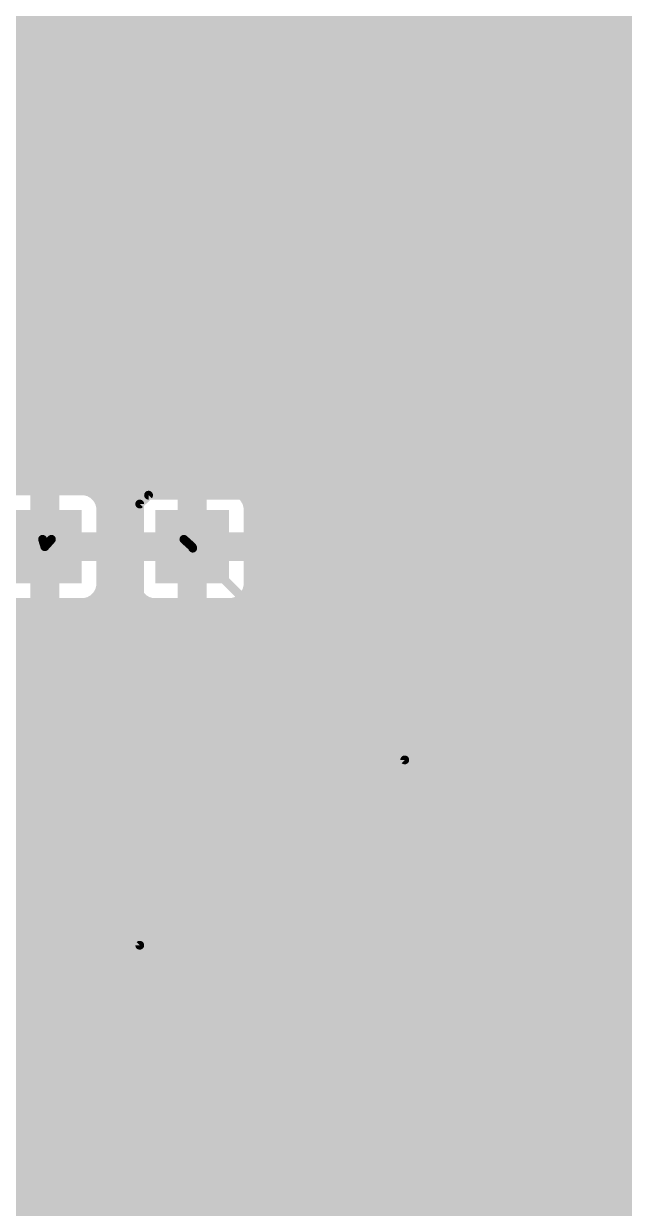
# Model space of a CAD drawing. Extents: x -50 to 50, y 0 to 88.
# Drawn here: x -11.76 to -1.39, y 29.59 to 50.05 of the extents above; entities that cross this region are included whole.
import ezdxf

# ---------------------------------------------------------------- set-up
doc = ezdxf.new("R2010")
doc.units = 0
for name, color, linetype in [('1', 12, 'CONTINUOUS'), ('16', 132, 'CONTINUOUS'), ('17', 110, 'CONTINUOUS'), ('21', 253, 'CONTINUOUS')]:
    doc.layers.add(name, color=color, linetype=linetype)

# ---------------------------------------------------------------- blocks, each defined once
blk = doc.blocks.new('SQUAREP')
blk.add_solid([(-0.5, -0.5), (0.5, -0.5), (-0.5, 0.5), (0.5, 0.5)])

msp = doc.modelspace()

# ---------------------------------------------------------------- linework, layer by layer
at = {"layer": '1'}
for points, const_width in [([(-11.43, 56.8452), (-11.43, 41.148)], 0.1524), ([(-16.3776, 50), (10.0666, 50)], 0.5), ([(-16.3776, 49.5), (10.0666, 49.5)], 0.5), ([(-16.3776, 49), (10.0666, 49)], 0.5), ([(-16.3776, 48.5), (10.0666, 48.5)], 0.5), ([(-16.3776, 48), (10.0666, 48)], 0.5), ([(-16.3776, 47.5), (10.0666, 47.5)], 0.5), ([(-16.3776, 47), (10.0666, 47)], 0.5), ([(-16.3776, 46.5), (10.0666, 46.5)], 0.5), ([(-16.3776, 46), (10.0666, 46)], 0.5), ([(-16.3776, 45.5), (10.0666, 45.5)], 0.5), ([(-16.3776, 45), (10.0666, 45)], 0.5), ([(-16.3776, 44.5), (10.0666, 44.5)], 0.5), ([(-16.3776, 44), (10.0666, 44)], 0.5), ([(-16.3776, 43.5), (10.0666, 43.5)], 0.5), ([(-16.3776, 43), (10.0666, 43)], 0.5), ([(-12.7196, 42.5), (10.0666, 42.5)], 0.5), ([(-11.391, 42.16), (-12.0924, 42.16)], 0.5), ([(-10.6896, 42.16), (-11.391, 42.16)], 0.5), ([(-11.391, 42.16), (-11.391, 41.021)], 0.5), ([(-11.391, 41.021), (-11.391, 42.16)], 0.5), ([(-10.5615, 42.1257), (-10.6896, 42.16)], 0.5), ([(-10.4465, 42.0593), (-10.5615, 42.1257)], 0.5), ([(-9.6805, 42.1257), (-9.7955, 42.0593)], 0.5), ([(-9.5524, 42.16), (-9.6805, 42.1257)], 0.5), ([(-8.851, 42.16), (-9.5524, 42.16)], 0.5), ([(-8.1496, 42.16), (-8.851, 42.16)], 0.5), ([(-8.851, 42.16), (-8.851, 41.021)], 0.5), ([(-8.851, 41.021), (-8.851, 42.16)], 0.5), ([(-8.0215, 42.1257), (-8.1496, 42.16)], 0.5), ([(-7.9065, 42.0593), (-8.0215, 42.1257)], 0.5), ([(-11.391, 42), (-11.391, 42)], 0.5), ([(-10.3527, 41.9655), (-10.4465, 42.0593)], 0.5), ([(-10.3872, 42), (-9.8548, 42)], 0.5), ([(-10.2863, 41.8505), (-10.3527, 41.9655)], 0.5), ([(-9.8893, 41.9655), (-9.9557, 41.8505)], 0.5), ([(-9.7955, 42.0593), (-9.8893, 41.9655)], 0.5), ([(-8.851, 42), (-8.851, 42)], 0.5), ([(-7.8127, 41.9655), (-7.9065, 42.0593)], 0.5), ([(-7.8472, 42), (7.9247, 42)], 0.5), ([(-7.7463, 41.8505), (-7.8127, 41.9655)], 0.5), ([(-10.252, 41.7224), (-10.2863, 41.8505)], 0.5), ([(-10.252, 41.021), (-10.252, 41.7224)], 0.5), ([(-9.9557, 41.8505), (-9.99, 41.7224)], 0.5), ([(-9.99, 41.7224), (-9.99, 41.021)], 0.5), ([(-7.712, 41.7224), (-7.7463, 41.8505)], 0.5), ([(-7.712, 41.021), (-7.712, 41.7224)], 0.5), ([(-11.391, 41.5), (-11.391, 41.5)], 0.5), ([(-10.252, 41.5), (-9.99, 41.5)], 0.5), ([(-8.851, 41.5), (-8.851, 41.5)], 0.5), ([(-7.712, 41.5), (7.6095, 41.5)], 0.5), ([(-11.391, 39.882), (-11.391, 41.021)], 0.5), ([(-11.391, 41.021), (-11.391, 41.021)], 0.5), ([(-11.391, 41.021), (-11.391, 39.882)], 0.5), ([(-10.252, 41.021), (-11.391, 41.021)], 0.5), ([(-11.391, 41.021), (-11.391, 41.021)], 0.5), ([(-11.391, 41.021), (-10.252, 41.021)], 0.5), ([(-11.391, 41.021), (-11.391, 41.021)], 0.5), ([(-11.391, 41), (-11.391, 41)], 0.5), ([(-11.43, 41.148), (-11.391, 41.021)], 0.1524), ([(-11.2776, 41.148), (-11.391, 41.021)], 0.1524), ([(-8.9916, 41.148), (-11.2776, 41.148)], 0.1524), ([(-10.252, 40.3196), (-10.252, 41.021)], 0.5), ([(-10.252, 41), (-9.99, 41)], 0.5), ([(-9.99, 41.021), (-8.851, 41.021)], 0.5), ([(-8.851, 41.021), (-9.99, 41.021)], 0.5), ([(-9.99, 41.021), (-9.99, 40.3196)], 0.5), ([(-8.851, 39.882), (-8.851, 41.021)], 0.5), ([(-8.851, 41.021), (-8.851, 41.021)], 0.5), ([(-8.851, 41.021), (-8.851, 39.882)], 0.5), ([(-7.712, 41.021), (-8.851, 41.021)], 0.5), ([(-8.851, 41.021), (-8.851, 41.021)], 0.5), ([(-8.851, 41.021), (-7.712, 41.021)], 0.5), ([(-8.851, 41.021), (-8.851, 41.021)], 0.5), ([(-8.851, 41.021), (-8.851, 41.021)], 0.5), ([(-8.851, 41), (-8.851, 41)], 0.5), ([(-8.9916, 41.148), (-8.851, 41.021)], 0.1524), ([(-7.712, 40.3196), (-7.712, 41.021)], 0.5), ([(-7.712, 41), (7.5266, 41)], 0.5), ([(-11.391, 40.5), (-11.391, 40.5)], 0.5), ([(-10.252, 40.5), (-9.99, 40.5)], 0.5), ([(-8.851, 40.5), (-8.851, 40.5)], 0.5), ([(-7.712, 40.5), (7.6269, 40.5)], 0.5), ([(-10.2863, 40.1915), (-10.252, 40.3196)], 0.5), ([(-9.99, 40.3196), (-9.9557, 40.1915)], 0.5), ([(-7.7463, 40.1915), (-7.712, 40.3196)], 0.5), ([(-10.4465, 39.9827), (-10.3527, 40.0765)], 0.5), ([(-10.3527, 40.0765), (-10.2863, 40.1915)], 0.5), ([(-9.9557, 40.1915), (-9.8893, 40.0765)], 0.5), ([(-9.8893, 40.0765), (-9.7955, 39.9827)], 0.5), ([(-7.9065, 39.9827), (-7.8127, 40.0765)], 0.5), ([(-7.8127, 40.0765), (-7.7463, 40.1915)], 0.5), ([(-12.0924, 39.882), (-11.391, 39.882)], 0.5), ([(-11.391, 40), (-11.391, 40)], 0.5), ([(-11.391, 39.882), (-10.6896, 39.882)], 0.5), ([(-10.6896, 39.882), (-10.5615, 39.9163)], 0.5), ([(-10.5615, 39.9163), (-10.4465, 39.9827)], 0.5), ([(-10.4292, 40), (-9.8128, 40)], 0.5), ([(-9.7955, 39.9827), (-9.6805, 39.9163)], 0.5), ([(-9.6805, 39.9163), (-9.5524, 39.882)], 0.5), ([(-9.5524, 39.882), (-8.851, 39.882)], 0.5), ([(-8.851, 40), (-8.851, 40)], 0.5), ([(-8.851, 39.882), (-8.1496, 39.882)], 0.5), ([(-8.1496, 39.882), (-8.0215, 39.9163)], 0.5), ([(-8.0215, 39.9163), (-7.9065, 39.9827)], 0.5), ([(-7.8892, 40), (7.9667, 40)], 0.5), ([(-12.7616, 39.5), (8.2576, 39.5)], 0.5), ([(-13.2616, 39), (8.2576, 39)], 0.5), ([(-13.3376, 38.5), (8.2576, 38.5)], 0.5), ([(-13.3376, 38), (8.2576, 38)], 0.5), ([(-13.3376, 37.5), (8.2576, 37.5)], 0.5), ([(-13.3376, 37), (8.2576, 37)], 0.5), ([(-13.3376, 36.5), (8.2576, 36.5)], 0.5), ([(-13.3376, 36), (8.2576, 36)], 0.5), ([(-13.3376, 35.5), (8.2576, 35.5)], 0.5), ([(-13.3376, 35), (8.2576, 35)], 0.5), ([(-13.3376, 34.5), (8.2576, 34.5)], 0.5), ([(-13.3376, 34), (8.2576, 34)], 0.5), ([(-13.3376, 33.5), (8.2576, 33.5)], 0.5), ([(-13.3376, 33), (8.2576, 33)], 0.5), ([(-13.3376, 32.5), (8.2576, 32.5)], 0.5), ([(-13.3376, 32), (8.2576, 32)], 0.5), ([(-13.3376, 31.5), (8.2576, 31.5)], 0.5), ([(-13.3376, 31), (8.4115, 31)], 0.5), ([(-13.3376, 30.5), (8.7196, 30.5)], 0.5), ([(-13.3376, 30), (9.2196, 30)], 0.5), ([(-13.3376, 29.5), (9.7196, 29.5)], 0.5)]:
    msp.add_lwpolyline(points, dxfattribs=dict(at, const_width=const_width))
for points, const_width in [([(-11.391, 42.285, 1), (-11.391, 42.035)], 0.25), ([(-11.266, 42.16, 1), (-11.516, 42.16)], 0.25), ([(-11.266, 42.16, 1), (-11.516, 42.16)], 0.25), ([(-11.391, 42.035, 1), (-11.391, 42.285)], 0.25), ([(-10.6573, 42.2807, 1), (-10.722, 42.0393)], 0.25), ([(-10.6896, 42.035, 1), (-10.6896, 42.285)], 0.25), ([(-10.499, 42.2339, 1), (-10.624, 42.0174)], 0.25), ([(-10.5938, 42.0049, 1), (-10.5291, 42.2464)], 0.25), ([(-9.7129, 42.2464, 1), (-9.6482, 42.0049)], 0.25), ([(-9.618, 42.0174, 1), (-9.743, 42.2339)], 0.25), ([(-9.5524, 42.285, 1), (-9.5524, 42.035)], 0.25), ([(-9.52, 42.0393, 1), (-9.5847, 42.2807)], 0.25), ([(-8.851, 42.285, 1), (-8.851, 42.035)], 0.25), ([(-8.726, 42.16, 1), (-8.976, 42.16)], 0.25), ([(-8.726, 42.16, 1), (-8.976, 42.16)], 0.25), ([(-8.851, 42.035, 1), (-8.851, 42.285)], 0.25), ([(-8.1173, 42.2807, 1), (-8.182, 42.0393)], 0.25), ([(-8.1496, 42.035, 1), (-8.1496, 42.285)], 0.25), ([(-7.959, 42.2339, 1), (-8.084, 42.0174)], 0.25), ([(-8.0538, 42.0049, 1), (-7.9891, 42.2464)], 0.25), ([(-11.391, 42.125, 1), (-11.391, 41.875)], 0.25), ([(-11.391, 41.875, 1), (-11.391, 42.125)], 0.25), ([(-10.3581, 42.1477, 1), (-10.5349, 41.9709)], 0.25), ([(-10.3872, 42.125, 1), (-10.3872, 41.875)], 0.25), ([(-10.509, 41.951, 1), (-10.384, 42.1676)], 0.25), ([(-10.2444, 42.028, 1), (-10.461, 41.903)], 0.25), ([(-10.4411, 41.8771, 1), (-10.2643, 42.0539)], 0.25), ([(-9.9777, 42.0539, 1), (-9.8009, 41.8771)], 0.25), ([(-9.781, 41.903, 1), (-9.9976, 42.028)], 0.25), ([(-9.858, 42.1676, 1), (-9.733, 41.951)], 0.25), ([(-9.7071, 41.9709, 1), (-9.8839, 42.1477)], 0.25), ([(-9.8548, 41.875, 1), (-9.8548, 42.125)], 0.25), ([(-8.851, 42.125, 1), (-8.851, 41.875)], 0.25), ([(-8.851, 41.875, 1), (-8.851, 42.125)], 0.25), ([(-7.8181, 42.1477, 1), (-7.9949, 41.9709)], 0.25), ([(-7.8472, 42.125, 1), (-7.8472, 41.875)], 0.25), ([(-7.969, 41.951, 1), (-7.844, 42.1676)], 0.25), ([(-7.7044, 42.028, 1), (-7.921, 41.903)], 0.25), ([(-7.9011, 41.8771, 1), (-7.7243, 42.0539)], 0.25), ([(-10.1656, 41.8829, 1), (-10.4071, 41.8182)], 0.25), ([(-10.3946, 41.788, 1), (-10.1781, 41.913)], 0.25), ([(-10.127, 41.7224, 1), (-10.377, 41.7224)], 0.25), ([(-9.865, 41.7224, 1), (-10.115, 41.7224)], 0.25), ([(-10.0639, 41.913, 1), (-9.8474, 41.788)], 0.25), ([(-9.8349, 41.8182, 1), (-10.0764, 41.8829)], 0.25), ([(-7.6256, 41.8829, 1), (-7.8671, 41.8182)], 0.25), ([(-7.8546, 41.788, 1), (-7.6381, 41.913)], 0.25), ([(-7.587, 41.7224, 1), (-7.837, 41.7224)], 0.25), ([(-11.391, 41.625, 1), (-11.391, 41.375)], 0.25), ([(-11.391, 41.375, 1), (-11.391, 41.625)], 0.25), ([(-10.252, 41.625, 1), (-10.252, 41.375)], 0.25), ([(-10.3727, 41.69, 1), (-10.1313, 41.7547)], 0.25), ([(-10.1107, 41.7547, 1), (-9.8693, 41.69)], 0.25), ([(-9.99, 41.375, 1), (-9.99, 41.625)], 0.25), ([(-8.851, 41.625, 1), (-8.851, 41.375)], 0.25), ([(-8.851, 41.375, 1), (-8.851, 41.625)], 0.25), ([(-7.712, 41.625, 1), (-7.712, 41.375)], 0.25), ([(-7.8327, 41.69, 1), (-7.5913, 41.7547)], 0.25), ([(-11.266, 41.021, 1), (-11.516, 41.021)], 0.25), ([(-11.391, 41.146, 1), (-11.391, 40.896)], 0.25), ([(-11.266, 41.021, 1), (-11.516, 41.021)], 0.25), ([(-11.391, 41.146, 1), (-11.391, 40.896)], 0.25), ([(-11.266, 41.021, 1), (-11.516, 41.021)], 0.25), ([(-11.391, 41.146, 1), (-11.391, 40.896)], 0.25), ([(-11.391, 41.146, 1), (-11.391, 40.896)], 0.25), ([(-11.391, 41.125, 1), (-11.391, 40.875)], 0.25), ([(-11.516, 41.021, 1), (-11.266, 41.021)], 0.25), ([(-11.516, 41.021, 1), (-11.266, 41.021)], 0.25), ([(-11.516, 41.021, 1), (-11.266, 41.021)], 0.25), ([(-11.391, 40.896, 1), (-11.391, 41.146)], 0.25), ([(-11.391, 40.896, 1), (-11.391, 41.146)], 0.25), ([(-11.391, 40.875, 1), (-11.391, 41.125)], 0.25), ([(-11.3936, 41.1592, 1), (-11.4664, 41.1368)], 0.0762), ([(-11.4681, 41.148, 1), (-11.3919, 41.148)], 0.0762), ([(-11.2776, 41.1861, 1), (-11.2776, 41.1099)], 0.0762), ([(-11.2492, 41.1226, 1), (-11.306, 41.1734)], 0.0762), ([(-10.127, 41.021, 1), (-10.377, 41.021)], 0.25), ([(-10.252, 41.125, 1), (-10.252, 40.875)], 0.25), ([(-10.377, 41.021, 1), (-10.127, 41.021)], 0.25), ([(-10.252, 40.896, 1), (-10.252, 41.146)], 0.25), ([(-10.252, 40.896, 1), (-10.252, 41.146)], 0.25), ([(-9.99, 41.146, 1), (-9.99, 40.896)], 0.25), ([(-9.99, 41.146, 1), (-9.99, 40.896)], 0.25), ([(-9.865, 41.021, 1), (-10.115, 41.021)], 0.25), ([(-10.115, 41.021, 1), (-9.865, 41.021)], 0.25), ([(-9.99, 40.875, 1), (-9.99, 41.125)], 0.25), ([(-8.726, 41.021, 1), (-8.976, 41.021)], 0.25), ([(-8.851, 41.146, 1), (-8.851, 40.896)], 0.25), ([(-8.726, 41.021, 1), (-8.976, 41.021)], 0.25), ([(-8.851, 41.146, 1), (-8.851, 40.896)], 0.25), ([(-8.726, 41.021, 1), (-8.976, 41.021)], 0.25), ([(-8.851, 41.146, 1), (-8.851, 40.896)], 0.25), ([(-8.851, 41.146, 1), (-8.851, 40.896)], 0.25), ([(-8.726, 41.021, 1), (-8.976, 41.021)], 0.25), ([(-8.851, 41.125, 1), (-8.851, 40.875)], 0.25), ([(-8.976, 41.021, 1), (-8.726, 41.021)], 0.25), ([(-8.976, 41.021, 1), (-8.726, 41.021)], 0.25), ([(-8.976, 41.021, 1), (-8.726, 41.021)], 0.25), ([(-8.976, 41.021, 1), (-8.726, 41.021)], 0.25), ([(-8.9661, 41.1763, 1), (-9.0171, 41.1197)], 0.0762), ([(-8.9916, 41.1099, 1), (-8.9916, 41.1861)], 0.0762), ([(-8.851, 40.896, 1), (-8.851, 41.146)], 0.25), ([(-8.851, 40.896, 1), (-8.851, 41.146)], 0.25), ([(-8.851, 40.896, 1), (-8.851, 41.146)], 0.25), ([(-8.851, 40.896, 1), (-8.851, 41.146)], 0.25), ([(-8.851, 40.875, 1), (-8.851, 41.125)], 0.25), ([(-7.587, 41.021, 1), (-7.837, 41.021)], 0.25), ([(-7.712, 41.125, 1), (-7.712, 40.875)], 0.25), ([(-7.837, 41.021, 1), (-7.587, 41.021)], 0.25), ([(-7.712, 40.896, 1), (-7.712, 41.146)], 0.25), ([(-7.712, 40.896, 1), (-7.712, 41.146)], 0.25), ([(-11.4194, 41.0464, 1), (-11.3626, 40.9956)], 0.0762), ([(-11.4274, 41.0098, 1), (-11.3546, 41.0322)], 0.0762), ([(-8.8765, 40.9927, 1), (-8.8255, 41.0493)], 0.0762), ([(-11.391, 40.625, 1), (-11.391, 40.375)], 0.25), ([(-11.391, 40.375, 1), (-11.391, 40.625)], 0.25), ([(-10.252, 40.625, 1), (-10.252, 40.375)], 0.25), ([(-9.99, 40.375, 1), (-9.99, 40.625)], 0.25), ([(-8.851, 40.625, 1), (-8.851, 40.375)], 0.25), ([(-8.851, 40.375, 1), (-8.851, 40.625)], 0.25), ([(-7.712, 40.625, 1), (-7.712, 40.375)], 0.25), ([(-10.1313, 40.2873, 1), (-10.3727, 40.352)], 0.25), ([(-9.8693, 40.352, 1), (-10.1107, 40.2873)], 0.25), ([(-7.5913, 40.2873, 1), (-7.8327, 40.352)], 0.25), ([(-10.2643, 39.9881, 1), (-10.4411, 40.1649)], 0.25), ([(-10.4071, 40.2238, 1), (-10.1656, 40.1591)], 0.25), ([(-10.1781, 40.129, 1), (-10.3946, 40.254)], 0.25), ([(-10.377, 40.3196, 1), (-10.127, 40.3196)], 0.25), ([(-10.115, 40.3196, 1), (-9.865, 40.3196)], 0.25), ([(-9.8474, 40.254, 1), (-10.0639, 40.129)], 0.25), ([(-10.0764, 40.1591, 1), (-9.8349, 40.2238)], 0.25), ([(-9.8009, 40.1649, 1), (-9.9777, 39.9881)], 0.25), ([(-7.7243, 39.9881, 1), (-7.9011, 40.1649)], 0.25), ([(-7.8671, 40.2238, 1), (-7.6256, 40.1591)], 0.25), ([(-7.6381, 40.129, 1), (-7.8546, 40.254)], 0.25), ([(-7.837, 40.3196, 1), (-7.587, 40.3196)], 0.25), ([(-11.391, 40.125, 1), (-11.391, 39.875)], 0.25), ([(-11.391, 40.007, 1), (-11.391, 39.757)], 0.25), ([(-11.391, 39.875, 1), (-11.391, 40.125)], 0.25), ([(-11.391, 39.757, 1), (-11.391, 40.007)], 0.25), ([(-10.722, 40.0027, 1), (-10.6573, 39.7613)], 0.25), ([(-10.6896, 39.757, 1), (-10.6896, 40.007)], 0.25), ([(-10.624, 40.0246, 1), (-10.499, 39.8081)], 0.25), ([(-10.5291, 39.7956, 1), (-10.5938, 40.0371)], 0.25), ([(-10.5349, 40.0711, 1), (-10.3581, 39.8943)], 0.25), ([(-10.4292, 40.125, 1), (-10.4292, 39.875)], 0.25), ([(-10.384, 39.8744, 1), (-10.509, 40.091)], 0.25), ([(-10.461, 40.139, 1), (-10.2444, 40.014)], 0.25), ([(-9.9976, 40.014, 1), (-9.781, 40.139)], 0.25), ([(-9.733, 40.091, 1), (-9.858, 39.8744)], 0.25), ([(-9.8839, 39.8943, 1), (-9.7071, 40.0711)], 0.25), ([(-9.8128, 39.875, 1), (-9.8128, 40.125)], 0.25), ([(-9.6482, 40.0371, 1), (-9.7129, 39.7956)], 0.25), ([(-9.743, 39.8081, 1), (-9.618, 40.0246)], 0.25), ([(-9.5524, 40.007, 1), (-9.5524, 39.757)], 0.25), ([(-9.5847, 39.7613, 1), (-9.52, 40.0027)], 0.25), ([(-8.851, 40.125, 1), (-8.851, 39.875)], 0.25), ([(-8.851, 40.007, 1), (-8.851, 39.757)], 0.25), ([(-8.851, 39.875, 1), (-8.851, 40.125)], 0.25), ([(-8.851, 39.757, 1), (-8.851, 40.007)], 0.25), ([(-8.182, 40.0027, 1), (-8.1173, 39.7613)], 0.25), ([(-8.1496, 39.757, 1), (-8.1496, 40.007)], 0.25), ([(-8.084, 40.0246, 1), (-7.959, 39.8081)], 0.25), ([(-7.9891, 39.7956, 1), (-8.0538, 40.0371)], 0.25), ([(-7.9949, 40.0711, 1), (-7.8181, 39.8943)], 0.25), ([(-7.8892, 40.125, 1), (-7.8892, 39.875)], 0.25), ([(-7.844, 39.8744, 1), (-7.969, 40.091)], 0.25), ([(-7.921, 40.139, 1), (-7.7044, 40.014)], 0.25), ([(-11.516, 39.882, 1), (-11.266, 39.882)], 0.25), ([(-11.516, 39.882, 1), (-11.266, 39.882)], 0.25), ([(-8.976, 39.882, 1), (-8.726, 39.882)], 0.25), ([(-8.976, 39.882, 1), (-8.726, 39.882)], 0.25)]:
    msp.add_lwpolyline(points, format="xyb", dxfattribs=dict(at, const_width=const_width))
at = {"layer": '16'}
for points, const_width in [([(-23.4738, 50), (7.3876, 50)], 0.5), ([(-23.4738, 49.5), (7.8876, 49.5)], 0.5), ([(-23.4738, 49), (8.3876, 49)], 0.5), ([(-23.4738, 48.5), (8.8876, 48.5)], 0.5), ([(-23.4738, 48), (9.3876, 48)], 0.5), ([(-23.4738, 47.5), (9.8876, 47.5)], 0.5), ([(-23.4738, 47), (10.3876, 47)], 0.5), ([(-23.4738, 46.5), (10.8876, 46.5)], 0.5), ([(-23.4738, 46), (11.3876, 46)], 0.5), ([(-23.4738, 45.5), (11.8876, 45.5)], 0.5), ([(-23.4738, 45), (12.3876, 45)], 0.5), ([(-23.4738, 44.5), (12.8876, 44.5)], 0.5), ([(-23.4738, 44), (13.3876, 44)], 0.5), ([(-23.4738, 43.5), (13.8876, 43.5)], 0.5), ([(-23.4738, 43), (14.3876, 43)], 0.5), ([(-23.4738, 42.5), (14.8876, 42.5)], 0.5), ([(-9.7994, 42.3886), (-10.0798, 42.1082)], 0.5), ([(13.3046, 42.3886), (-9.7994, 42.3886)], 0.5), ([(-11.391, 42.16), (-12.0924, 42.16)], 0.5), ([(-10.6896, 42.16), (-11.391, 42.16)], 0.5), ([(-11.391, 42.16), (-11.391, 41.021)], 0.5), ([(-11.391, 41.021), (-11.391, 42.16)], 0.5), ([(-10.5615, 42.1257), (-10.6896, 42.16)], 0.5), ([(-10.4465, 42.0593), (-10.5615, 42.1257)], 0.5), ([(-10.0798, 42.1082), (-10.2322, 41.9558)], 0.5), ([(-11.391, 42), (-11.391, 42)], 0.5), ([(-10.3527, 41.9655), (-10.4465, 42.0593)], 0.5), ([(-10.3872, 42), (-10.188, 42)], 0.5), ([(-10.2863, 41.8505), (-10.3527, 41.9655)], 0.5), ([(-10.2322, 41.9558), (-10.2322, 34.3358)], 0.5), ([(-10.252, 41.7224), (-10.2863, 41.8505)], 0.5), ([(-10.252, 41.021), (-10.252, 41.7224)], 0.5), ([(-9.6012, 41.91), (-9.7536, 41.7576)], 0.1524), ([(13.1064, 41.91), (-9.6012, 41.91)], 0.1524), ([(-11.391, 41.5), (-11.391, 41.5)], 0.5), ([(-10.252, 41.5), (-10.2322, 41.5)], 0.5), ([(-9.7536, 41.7576), (-9.7536, 34.1376)], 0.1524), ([(-7.712, 41.021), (-7.712, 41.4314)], 0.5), ([(-7.712, 41.4314), (7.8916, 41.4314)], 0.5), ([(-12.53, 41.021), (-11.391, 41.021)], 0.5), ([(-11.391, 41.021), (-12.53, 41.021)], 0.5), ([(-11.391, 39.882), (-11.391, 41.021)], 0.5), ([(-11.391, 41.021), (-11.391, 41.021)], 0.5), ([(-11.391, 41.021), (-11.391, 39.882)], 0.5), ([(-10.252, 41.021), (-11.391, 41.021)], 0.5), ([(-11.391, 41.021), (-11.391, 41.021)], 0.5), ([(-11.391, 41.021), (-10.252, 41.021)], 0.5), ([(-11.391, 41.021), (-11.391, 41.021)], 0.5), ([(-11.391, 41.021), (-11.391, 41.021)], 0.5), ([(-11.391, 41), (-11.391, 41)], 0.5), ([(-10.252, 40.3196), (-10.252, 41.021)], 0.5), ([(-10.252, 41), (-10.2322, 41)], 0.5), ([(-8.851, 39.882), (-8.851, 41.021)], 0.5), ([(-8.851, 41.021), (-8.851, 41.021)], 0.5), ([(-8.851, 41.021), (-8.851, 39.882)], 0.5), ([(-7.712, 41.021), (-8.851, 41.021)], 0.5), ([(-8.851, 41.021), (-8.851, 41.021)], 0.5), ([(-8.851, 41.021), (-7.712, 41.021)], 0.5), ([(-8.851, 41), (-8.851, 41)], 0.5), ([(-7.712, 40.3196), (-7.712, 41.021)], 0.5), ([(-7.712, 41), (7.8916, 41)], 0.5), ([(-8.8392, 40.9956), (-8.851, 41.021)], 0.1524), ([(-8.8392, 40.9956), (-5.1816, 37.338)], 0.1524), ([(-11.391, 40.5), (-11.391, 40.5)], 0.5), ([(-10.252, 40.5), (-10.2322, 40.5)], 0.5), ([(-8.851, 40.5), (-8.851, 40.5)], 0.5), ([(-7.712, 40.5), (7.8916, 40.5)], 0.5), ([(-10.2863, 40.1915), (-10.252, 40.3196)], 0.5), ([(-7.7463, 40.1915), (-7.712, 40.3196)], 0.5), ([(-10.4465, 39.9827), (-10.3527, 40.0765)], 0.5), ([(-10.3527, 40.0765), (-10.2863, 40.1915)], 0.5), ([(-7.9065, 39.9827), (-7.8127, 40.0765)], 0.5), ([(-7.8127, 40.0765), (-7.7463, 40.1915)], 0.5), ([(-12.0924, 39.882), (-11.391, 39.882)], 0.5), ([(-11.391, 40), (-11.391, 40)], 0.5), ([(-11.391, 39.882), (-10.6896, 39.882)], 0.5), ([(-10.6896, 39.882), (-10.5615, 39.9163)], 0.5), ([(-10.5615, 39.9163), (-10.4465, 39.9827)], 0.5), ([(-10.4292, 40), (-10.2322, 40)], 0.5), ([(-9.275, 33.9394), (-9.275, 39.882)], 0.5), ([(-9.275, 39.882), (-8.851, 39.882)], 0.5), ([(-8.851, 40), (-8.851, 40)], 0.5), ([(-8.851, 39.882), (-8.1496, 39.882)], 0.5), ([(-8.1496, 39.882), (-8.0215, 39.9163)], 0.5), ([(-8.0215, 39.9163), (-7.9065, 39.9827)], 0.5), ([(-7.8892, 40), (8.1109, 40)], 0.5), ([(-23.4738, 39.5), (-10.2322, 39.5)], 0.5), ([(-9.275, 39.5), (15.2186, 39.5)], 0.5), ([(-23.4738, 39), (-10.2322, 39)], 0.5), ([(-9.275, 39), (15.2186, 39)], 0.5), ([(-23.4738, 38.5), (-10.2322, 38.5)], 0.5), ([(-9.275, 38.5), (15.2186, 38.5)], 0.5), ([(-23.4738, 38), (-10.2322, 38)], 0.5), ([(-9.275, 38), (15.2186, 38)], 0.5), ([(-23.4738, 37.5), (-10.2322, 37.5)], 0.5), ([(-9.275, 37.5), (15.2186, 37.5)], 0.5), ([(-23.4738, 37), (-10.2322, 37)], 0.5), ([(-9.275, 37), (15.2186, 37)], 0.5), ([(-5.1816, 37.338), (-5.1816, 17.8308)], 0.1524), ([(-23.4738, 36.5), (-10.2322, 36.5)], 0.5), ([(-9.275, 36.5), (15.2186, 36.5)], 0.5), ([(-23.4738, 36), (-10.2322, 36)], 0.5), ([(-9.275, 36), (15.2186, 36)], 0.5), ([(-23.4738, 35.5), (-10.2322, 35.5)], 0.5), ([(-9.275, 35.5), (15.2186, 35.5)], 0.5), ([(-23.4738, 35), (-10.2322, 35)], 0.5), ([(-9.275, 35), (15.2186, 35)], 0.5), ([(-23.4738, 34.5), (-10.2322, 34.5)], 0.5), ([(-10.2322, 34.3358), (-23.4738, 21.0942)], 0.5), ([(-9.275, 34.5), (15.2186, 34.5)], 0.5), ([(-9.7536, 34.1376), (-26.67, 17.2212)], 0.1524), ([(-23.4738, 34), (-10.568, 34)], 0.5), ([(-9.5554, 33.659), (-9.275, 33.9394)], 0.5), ([(-9.275, 34), (15.2186, 34)], 0.5), ([(-26.1914, 17.023), (-9.5554, 33.659)], 0.5), ([(-23.4738, 33.5), (-11.068, 33.5)], 0.5), ([(-9.7144, 33.5), (15.2186, 33.5)], 0.5), ([(-23.4738, 33), (-11.568, 33)], 0.5), ([(-10.2144, 33), (15.2186, 33)], 0.5), ([(-10.7144, 32.5), (15.2186, 32.5)], 0.5), ([(-11.2144, 32), (15.2186, 32)], 0.5), ([(-11.7144, 31.5), (15.2186, 31.5)], 0.5), ([(-12.2144, 31), (15.2186, 31)], 0.5), ([(-12.7144, 30.5), (15.2186, 30.5)], 0.5), ([(-13.2144, 30), (15.2186, 30)], 0.5), ([(-13.7144, 29.5), (15.2186, 29.5)], 0.5)]:
    msp.add_lwpolyline(points, dxfattribs=dict(at, const_width=const_width))
for points, const_width in [([(-9.7994, 42.5136, 1), (-9.7994, 42.2636)], 0.25), ([(-9.7111, 42.3002, 1), (-9.8878, 42.477)], 0.25), ([(-11.391, 42.285, 1), (-11.391, 42.035)], 0.25), ([(-11.266, 42.16, 1), (-11.516, 42.16)], 0.25), ([(-11.266, 42.16, 1), (-11.516, 42.16)], 0.25), ([(-11.391, 42.035, 1), (-11.391, 42.285)], 0.25), ([(-10.6573, 42.2807, 1), (-10.722, 42.0393)], 0.25), ([(-10.6896, 42.035, 1), (-10.6896, 42.285)], 0.25), ([(-10.499, 42.2339, 1), (-10.624, 42.0174)], 0.25), ([(-10.5938, 42.0049, 1), (-10.5291, 42.2464)], 0.25), ([(-9.9914, 42.0199, 1), (-10.1682, 42.1966)], 0.25), ([(-11.391, 42.125, 1), (-11.391, 41.875)], 0.25), ([(-11.391, 41.875, 1), (-11.391, 42.125)], 0.25), ([(-10.3581, 42.1477, 1), (-10.5349, 41.9709)], 0.25), ([(-10.3872, 42.125, 1), (-10.3872, 41.875)], 0.25), ([(-10.509, 41.951, 1), (-10.384, 42.1676)], 0.25), ([(-10.2444, 42.028, 1), (-10.461, 41.903)], 0.25), ([(-10.4411, 41.8771, 1), (-10.2643, 42.0539)], 0.25), ([(-10.1072, 41.9558, 1), (-10.3572, 41.9558)], 0.25), ([(-10.3206, 42.0442, 1), (-10.1438, 41.8675)], 0.25), ([(-10.1682, 42.1966, 1), (-9.9914, 42.0199)], 0.25), ([(-10.188, 41.875, 1), (-10.188, 42.125)], 0.25), ([(-10.1656, 41.8829, 1), (-10.4071, 41.8182)], 0.25), ([(-10.3946, 41.788, 1), (-10.1781, 41.913)], 0.25), ([(-10.127, 41.7224, 1), (-10.377, 41.7224)], 0.25), ([(-9.6012, 41.9481, 1), (-9.6012, 41.8719)], 0.0762), ([(-9.5743, 41.8831, 1), (-9.6281, 41.9369)], 0.0762), ([(-11.391, 41.625, 1), (-11.391, 41.375)], 0.25), ([(-11.391, 41.375, 1), (-11.391, 41.625)], 0.25), ([(-10.252, 41.625, 1), (-10.252, 41.375)], 0.25), ([(-10.3727, 41.69, 1), (-10.1313, 41.7547)], 0.25), ([(-10.2322, 41.375, 1), (-10.2322, 41.625)], 0.25), ([(-9.7155, 41.7576, 1), (-9.7917, 41.7576)], 0.0762), ([(-9.7805, 41.7845, 1), (-9.7267, 41.7307)], 0.0762), ([(-7.587, 41.4314, 1), (-7.837, 41.4314)], 0.25), ([(-7.712, 41.5564, 1), (-7.712, 41.3064)], 0.25), ([(-11.266, 41.021, 1), (-11.516, 41.021)], 0.25), ([(-11.391, 41.146, 1), (-11.391, 40.896)], 0.25), ([(-11.266, 41.021, 1), (-11.516, 41.021)], 0.25), ([(-11.391, 41.146, 1), (-11.391, 40.896)], 0.25), ([(-11.266, 41.021, 1), (-11.516, 41.021)], 0.25), ([(-11.391, 41.146, 1), (-11.391, 40.896)], 0.25), ([(-11.391, 41.146, 1), (-11.391, 40.896)], 0.25), ([(-11.266, 41.021, 1), (-11.516, 41.021)], 0.25), ([(-11.391, 41.125, 1), (-11.391, 40.875)], 0.25), ([(-11.516, 41.021, 1), (-11.266, 41.021)], 0.25), ([(-11.516, 41.021, 1), (-11.266, 41.021)], 0.25), ([(-11.516, 41.021, 1), (-11.266, 41.021)], 0.25), ([(-11.516, 41.021, 1), (-11.266, 41.021)], 0.25), ([(-11.391, 40.896, 1), (-11.391, 41.146)], 0.25), ([(-11.391, 40.896, 1), (-11.391, 41.146)], 0.25), ([(-11.391, 40.896, 1), (-11.391, 41.146)], 0.25), ([(-11.391, 40.896, 1), (-11.391, 41.146)], 0.25), ([(-11.391, 40.875, 1), (-11.391, 41.125)], 0.25), ([(-10.127, 41.021, 1), (-10.377, 41.021)], 0.25), ([(-10.252, 41.125, 1), (-10.252, 40.875)], 0.25), ([(-10.377, 41.021, 1), (-10.127, 41.021)], 0.25), ([(-10.252, 40.896, 1), (-10.252, 41.146)], 0.25), ([(-10.252, 40.896, 1), (-10.252, 41.146)], 0.25), ([(-10.2322, 40.875, 1), (-10.2322, 41.125)], 0.25), ([(-8.726, 41.021, 1), (-8.976, 41.021)], 0.25), ([(-8.851, 41.146, 1), (-8.851, 40.896)], 0.25), ([(-8.726, 41.021, 1), (-8.976, 41.021)], 0.25), ([(-8.851, 41.146, 1), (-8.851, 40.896)], 0.25), ([(-8.726, 41.021, 1), (-8.976, 41.021)], 0.25), ([(-8.851, 41.146, 1), (-8.851, 40.896)], 0.25), ([(-8.851, 41.125, 1), (-8.851, 40.875)], 0.25), ([(-8.976, 41.021, 1), (-8.726, 41.021)], 0.25), ([(-8.851, 40.896, 1), (-8.851, 41.146)], 0.25), ([(-8.851, 40.875, 1), (-8.851, 41.125)], 0.25), ([(-7.587, 41.021, 1), (-7.837, 41.021)], 0.25), ([(-7.712, 41.125, 1), (-7.712, 40.875)], 0.25), ([(-7.837, 41.021, 1), (-7.587, 41.021)], 0.25), ([(-7.712, 40.896, 1), (-7.712, 41.146)], 0.25), ([(-7.712, 40.896, 1), (-7.712, 41.146)], 0.25), ([(-8.8164, 41.0371, 1), (-8.8856, 41.0049)], 0.0762), ([(-8.8123, 41.0225, 1), (-8.8661, 40.9687)], 0.0762), ([(-8.8738, 40.9795, 1), (-8.8046, 41.0117)], 0.0762), ([(-11.391, 40.625, 1), (-11.391, 40.375)], 0.25), ([(-11.391, 40.375, 1), (-11.391, 40.625)], 0.25), ([(-10.252, 40.625, 1), (-10.252, 40.375)], 0.25), ([(-10.2322, 40.375, 1), (-10.2322, 40.625)], 0.25), ([(-8.851, 40.625, 1), (-8.851, 40.375)], 0.25), ([(-8.851, 40.375, 1), (-8.851, 40.625)], 0.25), ([(-7.712, 40.625, 1), (-7.712, 40.375)], 0.25), ([(-10.1313, 40.2873, 1), (-10.3727, 40.352)], 0.25), ([(-7.5913, 40.2873, 1), (-7.8327, 40.352)], 0.25), ([(-10.2643, 39.9881, 1), (-10.4411, 40.1649)], 0.25), ([(-10.4071, 40.2238, 1), (-10.1656, 40.1591)], 0.25), ([(-10.1781, 40.129, 1), (-10.3946, 40.254)], 0.25), ([(-10.377, 40.3196, 1), (-10.127, 40.3196)], 0.25), ([(-7.7243, 39.9881, 1), (-7.9011, 40.1649)], 0.25), ([(-7.8671, 40.2238, 1), (-7.6256, 40.1591)], 0.25), ([(-7.6381, 40.129, 1), (-7.8546, 40.254)], 0.25), ([(-7.837, 40.3196, 1), (-7.587, 40.3196)], 0.25), ([(-11.391, 40.125, 1), (-11.391, 39.875)], 0.25), ([(-11.391, 40.007, 1), (-11.391, 39.757)], 0.25), ([(-11.391, 39.875, 1), (-11.391, 40.125)], 0.25), ([(-11.391, 39.757, 1), (-11.391, 40.007)], 0.25), ([(-10.722, 40.0027, 1), (-10.6573, 39.7613)], 0.25), ([(-10.6896, 39.757, 1), (-10.6896, 40.007)], 0.25), ([(-10.624, 40.0246, 1), (-10.499, 39.8081)], 0.25), ([(-10.5291, 39.7956, 1), (-10.5938, 40.0371)], 0.25), ([(-10.5349, 40.0711, 1), (-10.3581, 39.8943)], 0.25), ([(-10.4292, 40.125, 1), (-10.4292, 39.875)], 0.25), ([(-10.384, 39.8744, 1), (-10.509, 40.091)], 0.25), ([(-10.461, 40.139, 1), (-10.2444, 40.014)], 0.25), ([(-10.2322, 39.875, 1), (-10.2322, 40.125)], 0.25), ([(-9.15, 39.882, 1), (-9.4, 39.882)], 0.25), ([(-9.275, 40.007, 1), (-9.275, 39.757)], 0.25), ([(-8.851, 40.125, 1), (-8.851, 39.875)], 0.25), ([(-8.851, 40.007, 1), (-8.851, 39.757)], 0.25), ([(-8.851, 39.875, 1), (-8.851, 40.125)], 0.25), ([(-8.851, 39.757, 1), (-8.851, 40.007)], 0.25), ([(-8.182, 40.0027, 1), (-8.1173, 39.7613)], 0.25), ([(-8.1496, 39.757, 1), (-8.1496, 40.007)], 0.25), ([(-8.084, 40.0246, 1), (-7.959, 39.8081)], 0.25), ([(-7.9891, 39.7956, 1), (-8.0538, 40.0371)], 0.25), ([(-7.9949, 40.0711, 1), (-7.8181, 39.8943)], 0.25), ([(-7.8892, 40.125, 1), (-7.8892, 39.875)], 0.25), ([(-7.844, 39.8744, 1), (-7.969, 40.091)], 0.25), ([(-7.921, 40.139, 1), (-7.7044, 40.014)], 0.25), ([(-11.516, 39.882, 1), (-11.266, 39.882)], 0.25), ([(-11.516, 39.882, 1), (-11.266, 39.882)], 0.25), ([(-8.976, 39.882, 1), (-8.726, 39.882)], 0.25), ([(-8.976, 39.882, 1), (-8.726, 39.882)], 0.25), ([(-10.2322, 39.375, 1), (-10.2322, 39.625)], 0.25), ([(-9.275, 39.625, 1), (-9.275, 39.375)], 0.25), ([(-10.2322, 38.875, 1), (-10.2322, 39.125)], 0.25), ([(-9.275, 39.125, 1), (-9.275, 38.875)], 0.25), ([(-10.2322, 38.375, 1), (-10.2322, 38.625)], 0.25), ([(-9.275, 38.625, 1), (-9.275, 38.375)], 0.25), ([(-10.2322, 37.875, 1), (-10.2322, 38.125)], 0.25), ([(-9.275, 38.125, 1), (-9.275, 37.875)], 0.25), ([(-10.2322, 37.375, 1), (-10.2322, 37.625)], 0.25), ([(-9.275, 37.625, 1), (-9.275, 37.375)], 0.25), ([(-10.2322, 36.875, 1), (-10.2322, 37.125)], 0.25), ([(-9.275, 37.125, 1), (-9.275, 36.875)], 0.25), ([(-5.1435, 37.338, 1), (-5.2197, 37.338)], 0.0762), ([(-5.2085, 37.3111, 1), (-5.1547, 37.3649)], 0.0762), ([(-10.2322, 36.375, 1), (-10.2322, 36.625)], 0.25), ([(-9.275, 36.625, 1), (-9.275, 36.375)], 0.25), ([(-10.2322, 35.875, 1), (-10.2322, 36.125)], 0.25), ([(-9.275, 36.125, 1), (-9.275, 35.875)], 0.25), ([(-10.2322, 35.375, 1), (-10.2322, 35.625)], 0.25), ([(-9.275, 35.625, 1), (-9.275, 35.375)], 0.25), ([(-10.2322, 34.875, 1), (-10.2322, 35.125)], 0.25), ([(-9.275, 35.125, 1), (-9.275, 34.875)], 0.25), ([(-10.1438, 34.2475, 1), (-10.3206, 34.4242)], 0.25), ([(-10.2322, 34.375, 1), (-10.2322, 34.625)], 0.25), ([(-9.275, 34.625, 1), (-9.275, 34.375)], 0.25), ([(-10.3572, 34.3358, 1), (-10.1072, 34.3358)], 0.25), ([(-10.568, 33.875, 1), (-10.568, 34.125)], 0.25), ([(-9.7917, 34.1376, 1), (-9.7155, 34.1376)], 0.0762), ([(-9.7267, 34.1107, 1), (-9.7805, 34.1645)], 0.0762), ([(-9.275, 34.125, 1), (-9.275, 33.875)], 0.25), ([(-9.1866, 33.851, 1), (-9.3634, 34.0277)], 0.25), ([(-9.4, 33.9394, 1), (-9.15, 33.9394)], 0.25), ([(-9.6437, 33.7474, 1), (-9.467, 33.5706)], 0.25), ([(-9.467, 33.5706, 1), (-9.6437, 33.7474)], 0.25), ([(-11.068, 33.375, 1), (-11.068, 33.625)], 0.25), ([(-9.7144, 33.625, 1), (-9.7144, 33.375)], 0.25), ([(-11.568, 32.875, 1), (-11.568, 33.125)], 0.25), ([(-10.2144, 33.125, 1), (-10.2144, 32.875)], 0.25), ([(-10.7144, 32.625, 1), (-10.7144, 32.375)], 0.25), ([(-11.2144, 32.125, 1), (-11.2144, 31.875)], 0.25), ([(-11.7144, 31.625, 1), (-11.7144, 31.375)], 0.25)]:
    msp.add_lwpolyline(points, format="xyb", dxfattribs=dict(at, const_width=const_width))
at = {"layer": '21', "const_width": 0.127}
msp.add_lwpolyline([(19.619, 49.791), (-20.381, 49.791)], dxfattribs=at)

# ---------------------------------------------------------------- block references
at = {"layer": '17', "xscale": 1.27, "yscale": 1.27, "rotation": 180}
for p in [(-11.391, 41.021), (-11.391, 41.021), (-8.851, 41.021), (-8.851, 41.021)]:
    msp.add_blockref('SQUAREP', p, dxfattribs=at)

doc.saveas('drawing.dxf')
